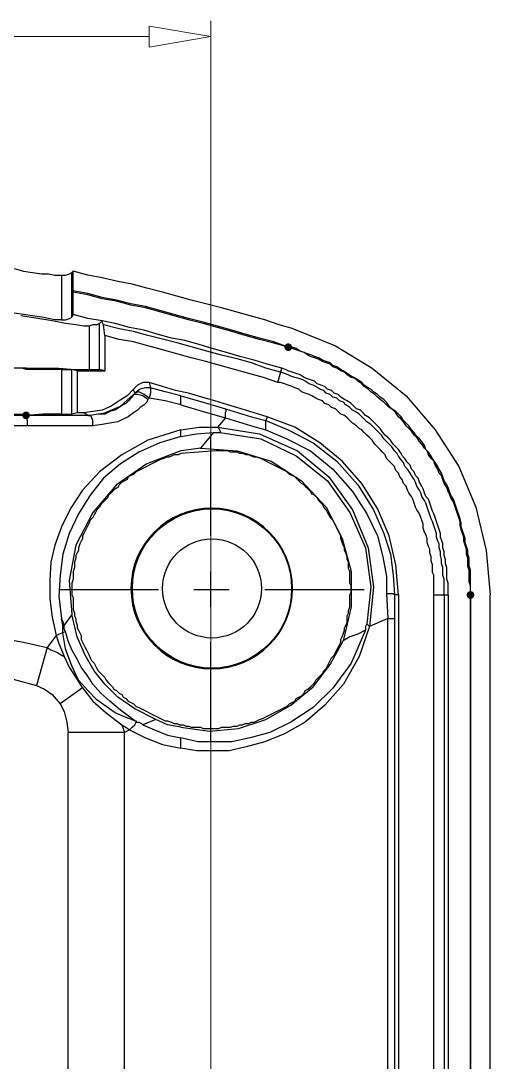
# Model space of a CAD drawing. Header units: millimetres. Extents: x 9 to 367, y 9 to 251.
# Drawn here: x 349.97 to 365.12, y 207.41 to 241.05 of the extents above; entities that cross this region are included whole.
import ezdxf

# ---------------------------------------------------------------- set-up
doc = ezdxf.new("R2010")
doc.units = ezdxf.units.MM
doc.layers.add('图层 1', color=7, linetype='Continuous')

msp = doc.modelspace()

# ---------------------------------------------------------------- hatches: boundary and pattern name
at = {"layer": '图层 1'}
h = msp.add_hatch(color=7, dxfattribs=at)
edge = h.paths.add_edge_path()
edge.add_arc((358.60549, 230.504965), 0.12506, 0, 360)
h = msp.add_hatch(color=7, dxfattribs=at)
edge = h.paths.add_edge_path()
edge.add_arc((350.138824, 228.303737), 0.12506, 0, 360)
h = msp.add_hatch(color=7, dxfattribs=at)
edge = h.paths.add_edge_path()
edge.add_arc((364.490071, 222.503894), 0.12506, 0, 360)

# ---------------------------------------------------------------- linework, layer by layer
at = {"layer": '图层 1', "color": 3, "lineweight": 5}
for points in [[(354.118263, 240.876596), (356.107929, 240.537929)], [(354.118263, 240.876596), (354.118263, 240.199263)], [(356.107824, 205.231929), (356.107824, 241.045929)], [(354.118263, 240.537929), (337.184929, 240.537929)], [(356.107824, 240.537929), (354.118157, 240.199263)]]:
    msp.add_lwpolyline(points, dxfattribs=at)
at = {"layer": '图层 1', "color": 7, "lineweight": 25}
for points in [[(349.757824, 233.045035), (350.05451, 232.960369), (350.350843, 232.918035), (350.647176, 232.875702), (350.85849, 232.875702), (351.07051, 232.833369), (351.197157, 232.833369), (351.281824, 232.833369)], [(351.281929, 232.833333), (351.408929, 232.833333), (351.535929, 232.875667), (351.620596, 232.918)], [(351.281929, 232.833333), (351.281929, 231.394)], [(351.620561, 232.917894), (351.662894, 232.960227)], [(351.620561, 231.478737), (351.620561, 232.918071)], [(351.662929, 232.325369), (351.662929, 232.960369)], [(358.775, 231.097702), (358.309333, 231.224702), (357.843667, 231.394035), (357.378, 231.521035), (356.912333, 231.648035), (356.446667, 231.775035), (355.938667, 231.902035), (355.473, 232.029035), (355.007333, 232.156035), (354.541667, 232.283035), (354.033667, 232.410035), (353.568, 232.537035), (353.102333, 232.621702), (352.593981, 232.748702), (352.128667, 232.833369), (351.663, 232.960369)], [(358.60549, 230.504965), (358.140176, 230.674298), (357.674157, 230.801298), (357.20849, 230.928298), (356.78551, 231.055298), (356.319843, 231.182298), (355.853824, 231.309298), (355.38851, 231.436298), (354.922843, 231.563298), (354.456824, 231.690298), (353.991157, 231.817298), (353.525843, 231.901965), (353.059824, 232.028965), (352.594157, 232.113631), (352.128843, 232.240631), (351.662824, 232.325298)], [(358.60549, 230.504965), (358.140176, 230.631965), (357.674157, 230.758965), (357.20849, 230.885965), (356.78551, 231.012965), (356.319843, 231.139965), (355.853824, 231.266965), (355.38851, 231.393965), (354.922843, 231.520965), (354.456824, 231.647965), (353.991157, 231.774965), (353.525843, 231.859631), (353.059824, 231.986631), (352.594157, 232.071298), (352.128843, 232.198298), (351.662824, 232.282965)], [(351.662929, 232.282965), (351.662929, 232.325298)], [(351.662929, 231.563298), (351.662929, 232.282965)], [(351.281929, 231.393965), (351.197263, 231.393965), (351.070263, 231.393965), (350.858596, 231.436298), (350.646929, 231.478631), (350.350596, 231.520965), (350.054616, 231.563298), (349.757929, 231.605631)], [(352.171106, 231.182263), (352.001772, 231.182263), (351.747772, 231.224596), (351.409106, 231.266929), (350.985772, 231.351596), (350.519753, 231.436263), (349.969772, 231.520929)], [(351.281929, 231.393965), (351.408929, 231.393965), (351.535929, 231.436298), (351.620596, 231.478631)], [(351.662929, 231.563298), (351.620596, 231.478631)], [(352.594157, 231.351596), (352.128843, 231.436263), (351.662824, 231.563263)], [(352.509737, 231.267035), (352.425071, 231.224702), (352.297718, 231.224702), (352.171071, 231.182369)], [(352.171106, 231.182263), (352.171106, 229.785263)], [(352.509737, 231.267035), (352.552071, 231.309369), (352.594051, 231.351702)], [(352.509737, 229.785298), (352.509737, 231.266965)], [(352.594157, 231.309227), (352.594157, 231.351561)], [(352.636526, 231.224631), (352.594192, 231.309298)], [(358.393965, 229.827667), (357.928298, 229.954667), (357.504965, 230.081667), (357.039298, 230.208667), (356.615965, 230.335667), (356.150298, 230.462667), (355.726965, 230.589667), (355.261298, 230.716667), (354.837965, 230.801333), (354.372298, 230.928333), (353.948965, 231.055333), (353.483298, 231.14), (353.017631, 231.267), (352.594298, 231.351667)], [(352.678894, 230.886), (352.636561, 231.224667)], [(358.351596, 229.700702), (357.885929, 229.827702), (357.420263, 229.997035), (356.954596, 230.124035), (356.446949, 230.251035), (355.980929, 230.378035), (355.515263, 230.505035), (355.049596, 230.632035), (354.583929, 230.759035), (354.075929, 230.886035), (353.610616, 231.013035), (353.144596, 231.097702), (352.636596, 231.224702)], [(358.775, 231.097702), (360.129667, 230.547369), (361.315, 229.827702), (362.415667, 228.938702), (363.347, 227.838035), (364.109, 226.652702), (364.659333, 225.340369), (364.998, 223.943369), (365.125, 222.504035)], [(358.266859, 229.362071), (357.801545, 229.531404), (357.335526, 229.658404), (356.869859, 229.785404), (356.404545, 229.912404), (355.938526, 230.039404), (355.472859, 230.166404), (355.007545, 230.293404), (354.541526, 230.420404), (354.075859, 230.547404), (353.610545, 230.674404), (353.144526, 230.759071), (352.678859, 230.886071)], [(352.678894, 230.886), (352.678894, 229.743)], [(364.490071, 222.503894), (364.490071, 222.630894), (364.490071, 222.800227), (364.447737, 222.927227), (364.447737, 223.054227), (364.447737, 223.181227), (364.447737, 223.308227), (364.405404, 223.435227), (364.405404, 223.562227), (364.405404, 223.689227), (364.363071, 223.816227), (364.363071, 223.985561), (364.320737, 224.112561), (364.278051, 224.239561), (364.278051, 224.366561), (364.235718, 224.493561), (364.193384, 224.620561), (364.151404, 224.747561), (364.151404, 224.874561), (364.109071, 225.001561), (364.066737, 225.128561), (364.024404, 225.255561), (363.982071, 225.382561), (363.939384, 225.509561), (363.855071, 225.636561), (363.812737, 225.763561), (363.770404, 225.848227), (363.728071, 225.975227), (363.643404, 226.102227), (363.600718, 226.229227), (363.558384, 226.356227), (363.474071, 226.440894), (363.431737, 226.567894), (363.347071, 226.694894), (363.304737, 226.821894), (363.219718, 226.906561), (363.135051, 227.033561), (363.093071, 227.160561), (363.008404, 227.245227), (362.923737, 227.372227), (362.838718, 227.456894), (362.754404, 227.583894), (362.669737, 227.668561), (362.585071, 227.795561), (362.500051, 227.880227), (362.415737, 227.964894), (362.331071, 228.091894), (362.246404, 228.176561), (362.161384, 228.261227), (362.076718, 228.388227), (361.992404, 228.472894), (361.865404, 228.557561), (361.780384, 228.642227), (361.696071, 228.726894), (361.569071, 228.811561), (361.484051, 228.896227), (361.399384, 228.980894), (361.272737, 229.065561), (361.188071, 229.150227), (361.060718, 229.234894), (360.976404, 229.319561), (360.849404, 229.404227), (360.764384, 229.488894), (360.637737, 229.531228), (360.510737, 229.615894), (360.425718, 229.700561), (360.299071, 229.742894), (360.172071, 229.827561), (360.044718, 229.869894), (359.960404, 229.954561), (359.833404, 229.996894), (359.706051, 230.039227), (359.579404, 230.123894), (359.452404, 230.166227), (359.325051, 230.208561), (359.240737, 230.250894), (359.113737, 230.335561), (358.986384, 230.377894), (358.859737, 230.420227), (358.732737, 230.462561), (358.605384, 230.504894)], [(364.490071, 222.503894), (364.490071, 222.630894), (364.490071, 222.757894), (364.490071, 222.927227), (364.490071, 223.054227), (364.490071, 223.181227), (364.490071, 223.308227), (364.447737, 223.435227), (364.447737, 223.562227), (364.447737, 223.689227), (364.405404, 223.816227), (364.405404, 223.943227), (364.363071, 224.070227), (364.320737, 224.197228), (364.320737, 224.324227), (364.278051, 224.451227), (364.235718, 224.578227), (364.193384, 224.705227), (364.193384, 224.832227), (364.151404, 224.959228), (364.109071, 225.086227), (364.066737, 225.213227), (364.024404, 225.340227), (363.982071, 225.467227), (363.939384, 225.594227), (363.855071, 225.721227), (363.812737, 225.848227), (363.770404, 225.975227), (363.728071, 226.059894), (363.643404, 226.186894), (363.600718, 226.313894), (363.558384, 226.440894), (363.474071, 226.567894), (363.431737, 226.652561), (363.347071, 226.779561), (363.262404, 226.906561), (363.219718, 226.991227), (363.135051, 227.118227), (363.050737, 227.202894), (363.008404, 227.329894), (362.923737, 227.456894), (362.838718, 227.541561), (362.754404, 227.626227), (362.669737, 227.753227), (362.585071, 227.837894), (362.500051, 227.964894), (362.415737, 228.049561), (362.331071, 228.134227), (362.246404, 228.261227), (362.161384, 228.345894), (362.076718, 228.430561), (361.950071, 228.515227), (361.865404, 228.599894), (361.780384, 228.726894), (361.696071, 228.811561), (361.569071, 228.896227), (361.484051, 228.980894), (361.357404, 229.065561), (361.272737, 229.150227), (361.188071, 229.192561), (361.060718, 229.277227), (360.976404, 229.361894), (360.849404, 229.446561), (360.722051, 229.531228), (360.637737, 229.573561), (360.510737, 229.658227), (360.383384, 229.742894), (360.299071, 229.785227), (360.172071, 229.869894), (360.044718, 229.912227), (359.960404, 229.996894), (359.833404, 230.039227), (359.706051, 230.081561), (359.579404, 230.166227), (359.452404, 230.208561), (359.367384, 230.250894), (359.240737, 230.293227), (359.113737, 230.335561), (358.986384, 230.377894), (358.859737, 230.462561), (358.732737, 230.504894), (358.605384, 230.504894)], [(350.138824, 229.785298), (350.012176, 229.827631), (349.884824, 229.827631), (349.757824, 229.827631)], [(350.138824, 229.827667), (350.05451, 229.827667), (350.012176, 229.827667), (349.969843, 229.827667)], [(350.138824, 229.827667), (351.197157, 229.827667)], [(350.138824, 229.785298), (350.138824, 229.827631)], [(351.281929, 229.785298), (351.070263, 229.785298), (350.689263, 229.785298), (350.138929, 229.785298)], [(351.197157, 229.827667), (351.705157, 229.785333), (351.916824, 229.785333), (352.08651, 229.785333), (352.171176, 229.785333)], [(351.281929, 229.785298), (351.408929, 229.785298), (351.535929, 229.785298), (351.620596, 229.785298)], [(351.281929, 229.785298), (351.281929, 228.345965)], [(351.620561, 228.345929), (351.620561, 229.785263)], [(351.790071, 229.742894), (351.620737, 229.785227)], [(351.790071, 229.742894), (352.679071, 229.742894)], [(351.790071, 229.742894), (351.790071, 228.388227)], [(352.171106, 229.785298), (352.297753, 229.785298), (352.425106, 229.785298), (352.509773, 229.785298)], [(352.678894, 229.742894), (352.509914, 229.785227)], [(358.266859, 229.362071), (358.393859, 229.827737)], [(363.770404, 222.503894), (363.770404, 222.630894), (363.770404, 222.757894), (363.770404, 222.884894), (363.728071, 223.011894), (363.728071, 223.138894), (363.728071, 223.265894), (363.728071, 223.392894), (363.685737, 223.519894), (363.685737, 223.646894), (363.643404, 223.773894), (363.643404, 223.900894), (363.601071, 224.027894), (363.601071, 224.154894), (363.558384, 224.281894), (363.516051, 224.366561), (363.516051, 224.493561), (363.474071, 224.620561), (363.431737, 224.747561), (363.389404, 224.874561), (363.347071, 225.001561), (363.304737, 225.128561), (363.262404, 225.213227), (363.219718, 225.340227), (363.177384, 225.467227), (363.135051, 225.594227), (363.050737, 225.678894), (363.008404, 225.805894), (362.966071, 225.932894), (362.923737, 226.017561), (362.838718, 226.144561), (362.796737, 226.271561), (362.712071, 226.356227), (362.669737, 226.483227), (362.585071, 226.567894), (362.542737, 226.694894), (362.457718, 226.779561), (362.373404, 226.906561), (362.288737, 226.991227), (362.246404, 227.075894), (362.161384, 227.202894), (362.076718, 227.287561), (361.992404, 227.372227), (361.907737, 227.499227), (361.822718, 227.583894), (361.738404, 227.668561), (361.653737, 227.753227), (361.569071, 227.880227), (361.484404, 227.964894), (361.399384, 228.049561), (361.315071, 228.134227), (361.230404, 228.218894), (361.103051, 228.303561), (361.018737, 228.388227), (360.934071, 228.472894), (360.807071, 228.515227), (360.722051, 228.599894), (360.637737, 228.684561), (360.510737, 228.769227), (360.426071, 228.811561), (360.299071, 228.896227), (360.214404, 228.980894), (360.087404, 229.023227), (360.002384, 229.107894), (359.875737, 229.150227), (359.791071, 229.234894), (359.663718, 229.277227), (359.537071, 229.319561), (359.452404, 229.404227), (359.325051, 229.446561), (359.198404, 229.488894), (359.113737, 229.531228), (358.986384, 229.615894), (358.859737, 229.658227), (358.732737, 229.700561), (358.605384, 229.742894), (358.521071, 229.785227), (358.394071, 229.827561)], [(363.643263, 222.503894), (363.643263, 222.630894), (363.643263, 222.757894), (363.643263, 222.884894), (363.643263, 223.011894), (363.600929, 223.138894), (363.600929, 223.265894), (363.600929, 223.392894), (363.558596, 223.519894), (363.558596, 223.646894), (363.516263, 223.773894), (363.516263, 223.900894), (363.474282, 224.027894), (363.474282, 224.154894), (363.431596, 224.239561), (363.389263, 224.366561), (363.389263, 224.493561), (363.346929, 224.620561), (363.304596, 224.747561), (363.262263, 224.874561), (363.219929, 224.959228), (363.177596, 225.086227), (363.135263, 225.213227), (363.092929, 225.340227), (363.050596, 225.467227), (363.008263, 225.551894), (362.923596, 225.678894), (362.881263, 225.805894), (362.838929, 225.890561), (362.754263, 226.017561), (362.711929, 226.144561), (362.669596, 226.229227), (362.584929, 226.356227), (362.542596, 226.440894), (362.457929, 226.567894), (362.373263, 226.652561), (362.330929, 226.779561), (362.246263, 226.864227), (362.161596, 226.991227), (362.119263, 227.075894), (362.034596, 227.160561), (361.949929, 227.287561), (361.865263, 227.372227), (361.780596, 227.456894), (361.695929, 227.541561), (361.611263, 227.668561), (361.526596, 227.753227), (361.441929, 227.837894), (361.357616, 227.922561), (361.272596, 228.007227), (361.145596, 228.091894), (361.060929, 228.176561), (360.976263, 228.261227), (360.891596, 228.345894), (360.764596, 228.430561), (360.680282, 228.472894), (360.595263, 228.557561), (360.468263, 228.642227), (360.383596, 228.726894), (360.256596, 228.769227), (360.171929, 228.853894), (360.044929, 228.896227), (359.960616, 228.980894), (359.833263, 229.023227), (359.748596, 229.107894), (359.621949, 229.150227), (359.494596, 229.234894), (359.409929, 229.277227), (359.282929, 229.319561), (359.155929, 229.404227), (359.071263, 229.446561), (358.944263, 229.488894), (358.817263, 229.531228), (358.690263, 229.573561), (358.605596, 229.615894), (358.478596, 229.658227), (358.351596, 229.700561)], [(353.610474, 229.150369), (353.398455, 228.938702), (353.144808, 228.769369), (352.890808, 228.600035), (352.594122, 228.473035), (352.297788, 228.430702), (352.001455, 228.388369)], [(353.610474, 229.150369), (353.610474, 229.108035), (353.652455, 229.023369)], [(354.118263, 229.362071), (353.906596, 229.362071), (353.737263, 229.277404), (353.610616, 229.150404)], [(354.118263, 228.853894), (353.949282, 228.980894), (353.779596, 229.065561), (353.652596, 229.023227)], [(353.822, 229.150369), (353.652667, 229.023369)], [(354.160631, 229.192561), (353.991298, 229.192561), (353.821965, 229.150228)], [(357.928192, 228.261333), (357.505212, 228.388333), (357.081878, 228.515333), (356.658192, 228.642333), (356.234859, 228.769333), (355.811526, 228.896333), (355.388545, 229.023333), (354.965212, 229.108), (354.541526, 229.235), (354.118192, 229.362)], [(354.118263, 229.362071), (354.160596, 229.192737)], [(354.160631, 229.192561), (354.160631, 229.150228), (354.160631, 229.02358), (354.118298, 228.853894)], [(355.134227, 228.938667), (354.62658, 229.065667), (354.160561, 229.192667)], [(363.304596, 222.503894), (363.304596, 222.630894), (363.304596, 222.757894), (363.304596, 222.884894), (363.304596, 223.011894), (363.304596, 223.138894), (363.262263, 223.223561), (363.262263, 223.350561), (363.262263, 223.477561), (363.219929, 223.604561), (363.219929, 223.731561), (363.177596, 223.858561), (363.177596, 223.985561), (363.135263, 224.070227), (363.092929, 224.197228), (363.092929, 224.324227), (363.050596, 224.451227), (363.008263, 224.535894), (362.965929, 224.662894), (362.965929, 224.789894), (362.923596, 224.916894), (362.881263, 225.001561), (362.838929, 225.128561), (362.754263, 225.255561), (362.711929, 225.340227), (362.669596, 225.467227), (362.627263, 225.594227), (362.584929, 225.678894), (362.500263, 225.805894), (362.457929, 225.890561), (362.415596, 226.017561), (362.330929, 226.102227), (362.288596, 226.229227), (362.203929, 226.313894), (362.161596, 226.440894), (362.076929, 226.525561), (362.034596, 226.652561), (361.949929, 226.737227), (361.865263, 226.821894), (361.780596, 226.906561), (361.738616, 227.033561), (361.653596, 227.118227), (361.568929, 227.202894), (361.484263, 227.287561), (361.399596, 227.372227), (361.314929, 227.499227), (361.230263, 227.583894), (361.145596, 227.668561), (361.060929, 227.753227), (360.976263, 227.837894), (360.891596, 227.880227), (360.806929, 227.964894), (360.680282, 228.049561), (360.595263, 228.134227), (360.510596, 228.218894), (360.425929, 228.303561), (360.298929, 228.345894), (360.214263, 228.430561), (360.129596, 228.515227), (360.002596, 228.557561), (359.917929, 228.642227), (359.790929, 228.684561), (359.706263, 228.769227), (359.579263, 228.811561), (359.494596, 228.853894), (359.367596, 228.938561), (359.282929, 228.980894), (359.155929, 229.023227), (359.028929, 229.065561), (358.944263, 229.150227), (358.817263, 229.192561), (358.732596, 229.234894), (358.605596, 229.277227), (358.478596, 229.319561), (358.351596, 229.361894), (358.266929, 229.361894)], [(352.128737, 228.303737), (352.679071, 228.388404), (353.187071, 228.600071), (353.610404, 228.981071)], [(353.568071, 228.896263), (353.525737, 228.853929), (353.441071, 228.769263), (353.356051, 228.684596), (353.271737, 228.642263), (353.144737, 228.557596), (353.017384, 228.472929), (352.848404, 228.430596), (352.678718, 228.345929), (352.467404, 228.345929), (352.213404, 228.303596)], [(354.075894, 228.811702), (354.033561, 228.727035), (353.949247, 228.642369), (353.821894, 228.557702), (353.737227, 228.473035), (353.61058, 228.388369), (353.440894, 228.261369), (353.271914, 228.176702), (353.102227, 228.092035), (352.84858, 228.049702), (352.594227, 228.007369), (352.297894, 227.965035)], [(353.610474, 228.981035), (353.568141, 228.896369)], [(353.906737, 228.938667), (353.737404, 228.981), (353.610404, 228.981)], [(353.65249, 229.023404), (353.65249, 228.981071), (353.61051, 228.981071)], [(354.075894, 228.811702), (353.906914, 228.938702)], [(354.118263, 228.853894), (354.075929, 228.811561)], [(355.134227, 228.642369), (354.62658, 228.769369), (354.118227, 228.854035)], [(355.134227, 228.642369), (355.134227, 228.938702)], [(355.134227, 228.938667), (355.853894, 228.727), (356.573561, 228.515333)], [(350.138824, 228.303737), (349.927157, 228.303737), (349.715843, 228.303737), (349.546157, 228.346071), (349.334843, 228.346071), (349.122824, 228.388404), (348.91151, 228.430737)], [(351.790071, 228.388298), (351.620737, 228.345965)], [(352.001596, 228.388298), (351.789929, 228.388298)], [(352.001596, 228.388298), (352.086263, 228.345965), (352.128596, 228.303631)], [(355.134227, 228.642369), (355.853894, 228.430702)], [(355.853894, 228.430667), (356.573561, 228.219)], [(356.573596, 228.218965), (356.573596, 228.388298), (356.615929, 228.472965), (356.573596, 228.515298)], [(356.573596, 228.515263), (356.996929, 228.388263), (357.420263, 228.261263), (357.885929, 228.134263)], [(350.181192, 227.965071), (349.969526, 227.965071), (349.757859, 227.965071), (349.546192, 227.965071), (349.334878, 228.007404), (349.122859, 228.049737)], [(349.757824, 228.345929), (349.884824, 228.345929), (350.012176, 228.345929), (350.138824, 228.303596)], [(352.213474, 228.303737), (350.138788, 228.303737)], [(350.181192, 227.965071), (350.181192, 228.134051), (350.138859, 228.261404), (350.138859, 228.303737)], [(351.281929, 228.345929), (351.070263, 228.345929), (350.689263, 228.345929), (350.138929, 228.303596)], [(351.281929, 228.345929), (351.408929, 228.345929), (351.535929, 228.345929), (351.620596, 228.345929)], [(352.128737, 228.303737), (352.171071, 228.303737), (352.213404, 228.303737)], [(352.297859, 227.965071), (352.297859, 228.134051), (352.255526, 228.261404), (352.213545, 228.303737)], [(356.573596, 228.218965), (356.319596, 227.922631)], [(356.573596, 228.218965), (356.996929, 228.091965), (357.420263, 227.964965)], [(357.885824, 227.837929), (357.885824, 227.964929), (357.885824, 228.091929), (357.885824, 228.134263)], [(357.885824, 228.134228), (358.60549, 227.837894), (359.409824, 227.414561), (360.171824, 226.821894), (360.849157, 226.059894), (361.35751, 225.255561), (361.696176, 224.493561), (361.90749, 223.816228), (361.99251, 223.138894), (362.034843, 222.503894)], [(357.928192, 228.261333), (357.885859, 228.134333)], [(362.161526, 222.503894), (362.076859, 223.477561), (361.865192, 224.408894), (361.484192, 225.297894), (360.976545, 226.102227), (360.341192, 226.821894), (359.621878, 227.414561), (358.817545, 227.922561), (357.928192, 228.261227)], [(352.297859, 227.965071), (350.181192, 227.965071)], [(355.134227, 227.837929), (354.075894, 227.499263), (353.22958, 227.033596), (352.509914, 226.483263), (351.959228, 225.890596), (351.578227, 225.297929), (351.281894, 224.705263), (351.070227, 224.112596), (350.943227, 223.562263), (350.900894, 222.969596), (350.900894, 222.376929), (350.985561, 221.784263), (351.112914, 221.191596)], [(355.134227, 227.837929), (355.727247, 227.922596), (356.319561, 227.922596)], [(355.134227, 227.626227), (355.134227, 227.837894)], [(355.134227, 227.626227), (355.642227, 227.710894), (356.192561, 227.753227)], [(356.192561, 227.753369), (355.769227, 227.245369)], [(356.192561, 227.753369), (356.277227, 227.753369), (356.319561, 227.753369), (356.40458, 227.753369)], [(356.319667, 227.922702), (357.674333, 227.711035), (358.902, 227.160702), (359.918, 226.314035), (360.68, 225.255702), (361.188, 224.028035), (361.357333, 222.758035), (361.230333, 221.488035)], [(356.319667, 227.922702), (356.362, 227.880369), (356.404333, 227.795702), (356.404333, 227.753369)], [(356.404439, 227.753369), (357.716772, 227.541702), (358.859772, 226.991369), (359.875772, 226.187035), (360.595439, 225.171035), (361.103086, 224.028035), (361.272772, 222.758035), (361.14542, 221.572702)], [(357.420404, 227.965071), (357.885718, 227.838071)], [(357.885824, 227.837929), (358.56351, 227.541596), (359.325157, 227.160596), (360.044824, 226.567929), (360.680176, 225.848263), (361.14549, 225.128596), (361.484157, 224.408929), (361.653843, 223.731596), (361.78049, 223.096596), (361.78049, 222.546263)], [(355.134227, 227.626227), (354.456894, 227.414561), (353.779561, 227.118227), (353.186894, 226.737227), (352.636561, 226.271561), (352.21358, 225.721227), (351.83258, 225.128561), (351.535894, 224.493561), (351.324228, 223.816227), (351.239561, 223.138894), (351.197228, 222.461561), (351.281894, 221.741894)], [(355.134227, 227.160631), (354.033561, 226.737298), (353.059894, 226.059965), (352.297894, 225.170965), (351.747561, 224.112631), (351.535894, 222.969631), (351.620561, 221.868965)], [(355.134227, 227.075894), (355.049561, 227.033561), (354.922561, 227.033561), (354.837894, 226.991227), (354.753227, 226.948894), (354.668914, 226.948894), (354.583894, 226.906914), (354.456894, 226.864228), (354.372228, 226.821894), (354.287914, 226.779561), (354.202894, 226.737227), (354.118227, 226.694894), (354.033561, 226.652561), (353.949247, 226.610228), (353.864227, 226.567894), (353.779561, 226.525561), (353.694894, 226.483228), (353.61058, 226.398561), (353.525561, 226.356227), (353.440894, 226.313894), (353.398561, 226.229227), (353.313894, 226.186894), (353.22958, 226.144561), (353.144561, 226.059894), (353.102227, 225.975227), (353.017561, 225.932894), (352.932894, 225.84858), (352.890914, 225.805894), (352.805894, 225.721228), (352.763561, 225.636561), (352.678894, 225.551894), (352.636561, 225.509561), (352.552247, 225.424894), (352.509914, 225.340228), (352.424894, 225.255561), (352.382561, 225.170894), (352.340227, 225.086228), (352.297894, 225.001561), (352.21358, 224.916894), (352.171247, 224.832227), (352.128561, 224.747561), (352.086228, 224.662894), (352.043894, 224.578228), (352.001561, 224.493561), (351.959228, 224.408894), (351.959228, 224.324227), (351.916894, 224.239561), (351.874561, 224.154894), (351.83258, 224.027894), (351.83258, 223.943227), (351.790247, 223.858561), (351.747561, 223.773894), (351.747561, 223.689227), (351.705227, 223.562228), (351.705227, 223.477561), (351.705227, 223.392894), (351.662894, 223.265894), (351.662894, 223.181227), (351.662894, 223.096561), (351.662894, 223.011894), (351.620561, 222.884894), (351.620561, 222.800228), (351.620561, 222.715561), (351.620561, 222.588561), (351.620561, 222.503894), (351.662894, 222.419228), (351.662894, 222.334561), (351.662894, 222.207561), (351.662894, 222.122894), (351.662894, 222.038228), (351.705227, 221.911228), (351.705227, 221.826561), (351.747561, 221.741894), (351.747561, 221.657227), (351.790247, 221.530228), (351.790247, 221.445561), (351.83258, 221.360894), (351.874561, 221.276228), (351.916894, 221.191561), (351.916894, 221.064561), (351.959228, 220.979894), (352.001561, 220.895227), (352.043894, 220.810561), (352.086228, 220.725894), (352.128561, 220.641227), (352.171247, 220.556914), (352.21358, 220.471894), (352.255561, 220.387227), (352.340227, 220.302561), (352.382561, 220.217894), (352.424894, 220.133227), (352.467227, 220.048561), (352.552247, 219.963894), (352.594227, 219.921561), (352.678894, 219.836894), (352.721227, 219.752228), (352.805894, 219.667561), (352.84858, 219.625227), (352.932894, 219.540561), (352.975227, 219.455894), (353.059894, 219.413561), (353.144561, 219.328894), (353.22958, 219.286561), (353.271914, 219.201894), (353.356227, 219.159561), (353.440894, 219.074894), (353.525561, 219.032561), (353.61058, 218.990228), (353.694894, 218.905561), (353.779561, 218.863227), (353.864227, 218.820894), (353.949247, 218.778561), (354.033561, 218.736227), (354.118227, 218.693894), (354.202894, 218.651561), (354.287914, 218.609227), (354.372228, 218.566894), (354.456894, 218.524561), (354.541561, 218.482227), (354.62658, 218.440247), (354.710894, 218.440247), (354.837894, 218.397561), (354.922561, 218.355227), (355.00758, 218.355227), (355.091894, 218.312894), (355.218894, 218.312894), (355.303561, 218.270561), (355.38858, 218.270561), (355.472894, 218.228228), (355.599894, 218.228228), (355.684914, 218.228228), (355.769227, 218.228228), (355.853894, 218.185894), (355.980894, 218.185894), (356.065914, 218.185894), (356.150227, 218.185894), (356.277227, 218.185894), (356.361894, 218.185894), (356.446914, 218.228228), (356.573561, 218.228228), (356.658228, 218.228228), (356.743247, 218.228228), (356.827561, 218.270561), (356.954561, 218.270561), (357.039227, 218.312894), (357.124247, 218.312894), (357.208561, 218.355227), (357.335561, 218.355227), (357.420228, 218.397561), (357.505247, 218.397561), (357.589561, 218.440247), (357.674227, 218.482227), (357.80158, 218.524561), (357.885894, 218.566894), (357.970561, 218.609227), (358.055227, 218.651561), (358.140247, 218.693894), (358.224561, 218.736227), (358.309227, 218.778561), (358.393894, 218.820894), (358.478561, 218.863227), (358.56358, 218.905561), (358.647894, 218.990228), (358.732561, 219.032561), (358.817228, 219.074894), (358.859914, 219.159561), (358.944227, 219.201894), (359.028894, 219.244227), (359.113561, 219.328894), (359.155894, 219.413561), (359.240914, 219.455894), (359.325227, 219.540561), (359.367561, 219.582894), (359.452227, 219.667561), (359.494561, 219.752228), (359.57958, 219.836894), (359.621914, 219.879227), (359.706228, 219.963894), (359.748561, 220.048561), (359.833228, 220.133227), (359.875561, 220.217894), (359.918247, 220.302561), (359.96058, 220.387227), (360.002561, 220.471894), (360.087227, 220.556914), (360.129561, 220.641227), (360.171894, 220.725894), (360.214227, 220.810561), (360.256914, 220.895227), (360.299247, 220.979894), (360.299247, 221.064561), (360.341227, 221.149227), (360.383561, 221.233894), (360.425894, 221.360894), (360.425894, 221.445561), (360.468227, 221.530228), (360.510561, 221.615247), (360.510561, 221.741894), (360.510561, 221.826561), (360.552894, 221.911228), (360.552894, 221.995894), (360.595227, 222.122894), (360.595227, 222.207561), (360.595227, 222.292228), (360.595227, 222.376894), (360.595227, 222.503894), (360.637914, 222.588561), (360.637914, 222.67358), (360.637914, 222.800228), (360.595227, 222.884894), (360.595227, 222.969561), (360.595227, 223.096561), (360.595227, 223.181227), (360.595227, 223.265894), (360.552894, 223.350561), (360.552894, 223.477561), (360.552894, 223.562228), (360.510561, 223.646894), (360.510561, 223.731914), (360.468227, 223.858561), (360.425894, 223.943227), (360.425894, 224.027894), (360.383561, 224.112561), (360.341227, 224.197228), (360.299247, 224.324227), (360.299247, 224.408894), (360.256914, 224.493561), (360.214227, 224.578228), (360.171894, 224.662894), (360.129561, 224.747561), (360.087227, 224.832227), (360.044894, 224.916894), (359.96058, 225.001561), (359.918247, 225.086228), (359.875561, 225.170894), (359.833228, 225.255561), (359.748561, 225.340228), (359.706228, 225.424894), (359.663894, 225.467227), (359.57958, 225.551894), (359.536894, 225.636561), (359.452227, 225.721228), (359.367561, 225.763561), (359.325227, 225.84858), (359.240914, 225.932894), (359.19858, 225.975227), (359.113561, 226.059894), (359.028894, 226.102228), (358.944227, 226.186894), (358.902247, 226.229227), (358.817228, 226.313894), (358.732561, 226.356227), (358.647894, 226.398561), (358.56358, 226.483228), (358.478561, 226.525561), (358.393894, 226.567894), (358.309227, 226.610228), (358.224561, 226.652561), (358.140247, 226.694894), (358.055227, 226.737227), (357.970561, 226.779561), (357.885894, 226.821894), (357.80158, 226.864228), (357.716561, 226.906914), (357.589561, 226.948894), (357.505247, 226.948894), (357.420228, 226.991227), (357.335561, 227.033561), (357.250894, 227.033561), (357.124247, 227.075894), (357.039227, 227.075894), (356.954561, 227.118227), (356.869894, 227.118227), (356.743247, 227.118227), (356.658228, 227.160561), (356.573561, 227.160561), (356.446914, 227.160561), (356.361894, 227.160561), (356.277227, 227.160561)], [(355.769157, 227.245404), (355.472824, 227.203071), (355.134157, 227.160737)], [(356.277298, 227.160631), (355.134298, 227.075965)], [(355.769157, 227.245404), (356.95449, 227.160737), (358.055157, 226.822071), (359.028824, 226.187071), (359.83351, 225.340404), (360.341157, 224.324404), (360.637843, 223.266071), (360.637843, 222.123071), (360.38349, 221.022404)], [(361.78049, 222.546263), (361.90749, 222.546263), (361.99251, 222.546263), (362.034843, 222.503929)], [(361.78049, 222.546263), (361.822824, 221.741929)], [(362.034737, 222.503894), (362.034737, 221.741894)], [(362.161526, 222.503894), (362.034878, 222.503894)], [(362.161526, 222.503894), (362.161526, 117.051561)], [(363.304596, 117.051596), (363.304596, 222.503929)], [(363.304596, 222.503894), (363.770263, 222.503894)], [(363.643263, 222.503894), (363.643263, 117.051561)], [(363.770404, 222.503894), (363.770404, 117.051561)], [(364.490071, 117.051596), (364.490071, 222.503929)], [(364.490071, 222.503894), (364.490071, 117.051561)], [(365.125, 117.051596), (365.125, 222.503929)], [(351.324298, 221.276227), (351.324298, 221.530227), (351.281965, 221.741894)], [(351.366667, 221.530333), (351.324333, 221.657333), (351.282, 221.742)], [(351.620561, 221.868965), (351.366561, 221.530298)], [(354.330141, 218.482263), (353.652455, 218.820929), (353.102474, 219.201929), (352.678788, 219.625263), (352.340122, 220.048596), (352.044141, 220.556596), (351.790141, 221.149263), (351.620455, 221.868929)], [(361.822859, 221.742035), (361.230192, 221.488035)], [(361.822859, 221.742035), (362.034878, 221.742035)], [(361.822859, 117.856035), (361.822859, 221.742035)], [(362.034737, 221.742035), (362.034737, 117.856035)], [(351.197157, 221.234035), (351.409176, 221.318702)], [(351.409035, 221.318631), (351.366702, 221.403298), (351.366702, 221.445631), (351.366702, 221.530298)], [(353.65249, 218.440071), (353.187176, 218.778737), (352.84851, 219.075071), (352.552176, 219.329071), (352.297824, 219.625404), (352.128843, 219.879404), (351.916824, 220.175737), (351.790176, 220.429737), (351.62049, 220.725718), (351.493843, 221.022404), (351.409176, 221.318737)], [(361.103192, 221.361), (360.637878, 220.302667), (360.044859, 219.498333), (359.409859, 218.863333), (358.690192, 218.397667), (358.012859, 218.059), (357.377859, 217.889667), (356.785545, 217.762667), (356.234859, 217.762667), (355.684878, 217.762667), (355.134192, 217.889667)], [(361.230333, 221.487929), (360.891667, 220.514263), (360.383667, 219.625263), (359.791, 218.947929), (359.156, 218.397596), (358.478667, 218.016596), (357.843667, 217.762596), (357.251, 217.593263), (356.700667, 217.466263), (356.192667, 217.466263), (355.642333, 217.466263), (355.134333, 217.550929)], [(361.103192, 221.361), (360.849192, 221.234), (360.595545, 221.149333), (360.383526, 221.022333)], [(361.145561, 221.572702), (361.103227, 221.488035), (361.103227, 221.403369), (361.103227, 221.361035)], [(361.230333, 221.487929), (361.145667, 221.572596)], [(348.615071, 221.234035), (349.334737, 221.107035), (350.054404, 220.980035), (350.816051, 220.810702)], [(351.112772, 221.191667), (350.816086, 220.810667)], [(351.112772, 221.191667), (351.197086, 221.234)], [(351.112772, 221.191667), (351.197086, 220.937667), (351.281753, 220.726), (351.366772, 220.514333)], [(353.65249, 218.440071), (353.313824, 218.567071), (353.01749, 218.694071), (352.721157, 218.905737), (352.425176, 219.117404), (352.128843, 219.413737), (351.83251, 219.752404), (351.62049, 220.218071), (351.409176, 220.768404), (351.324157, 221.276404)], [(355.134227, 218.228369), (356.065914, 218.101369), (356.996894, 218.186035), (357.885894, 218.482369), (358.690227, 218.948035), (359.409894, 219.540702), (359.96058, 220.260369), (360.383561, 221.022369)], [(350.816157, 220.810631), (350.47749, 219.582965)], [(350.816157, 220.810631), (350.943157, 220.725965)], [(350.943263, 220.725894), (351.155282, 220.641227), (351.281929, 220.556914), (351.366596, 220.514228)], [(351.366667, 220.514369), (351.535647, 220.175702), (351.747667, 219.837035), (351.959333, 219.498369)], [(348.572702, 220.090965), (349.207702, 219.921631), (349.842702, 219.752298), (350.477349, 219.582965)], [(350.47749, 219.582965), (350.731843, 219.455965), (350.98549, 219.286631), (351.23949, 218.990298)], [(351.959228, 219.498404), (351.239561, 218.990404)], [(351.959228, 219.498404), (352.297894, 219.075071), (352.721227, 218.694071), (353.22958, 218.313071)], [(351.239526, 218.990263), (351.366526, 218.736263), (351.451545, 218.397596), (351.493878, 218.058929)], [(353.229439, 218.312929), (353.356086, 218.228263), (353.483439, 218.143596)], [(353.229439, 218.312929), (353.271773, 218.185929), (353.313753, 218.058929)], [(353.483333, 218.143631), (353.568, 218.228298), (353.652314, 218.312965), (353.695, 218.397631)], [(353.65249, 218.440071), (353.694824, 218.440071), (353.694824, 218.397737)], [(353.694859, 218.397702), (353.779526, 218.397702), (353.864192, 218.355369), (353.906878, 218.313035)], [(353.906737, 218.312929), (354.287737, 218.143596), (354.710718, 217.974263), (355.134051, 217.889596)], [(354.330141, 218.482263), (353.906808, 218.312929)], [(355.134227, 218.228369), (354.710894, 218.313035), (354.330247, 218.482369)], [(351.493808, 121.496808), (351.493808, 218.059141)], [(353.313824, 218.059035), (351.493843, 218.059035)], [(353.313824, 204.300702), (353.313824, 218.059035)], [(353.483333, 218.143631), (353.314, 218.058965)], [(353.483333, 218.143631), (353.990981, 217.889631), (354.541667, 217.677965), (355.134333, 217.550965)], [(355.134227, 217.550894), (355.134227, 217.889561)]]:
    msp.add_lwpolyline(points, dxfattribs=at)
at = {"layer": '图层 1', "color": 1, "lineweight": 25}
for points in [[(356.107824, 224.409035), (356.107824, 227.626369)], [(356.107824, 222.123035), (356.107824, 223.266035)], [(354.414526, 222.673404), (351.197192, 222.673404)], [(356.700702, 222.673404), (355.557702, 222.673404)], [(361.060824, 222.673404), (357.843843, 222.673404)], [(356.107824, 217.762596), (356.107824, 220.979929)]]:
    msp.add_lwpolyline(points, dxfattribs=at)
at = {"layer": '图层 1', "color": 7, "lineweight": 25}
for centre, radius in [((356.142114, 222.712209), 2.571662), ((356.142925, 222.712209), 1.599142)]:
    msp.add_circle(centre, radius, dxfattribs=at)
msp.add_ellipse((356.133964, 222.712033), major_axis=(2.608263, 0), ratio=0.994996, start_param=0, end_param=6.283185, dxfattribs=at)

doc.saveas('drawing.dxf')
